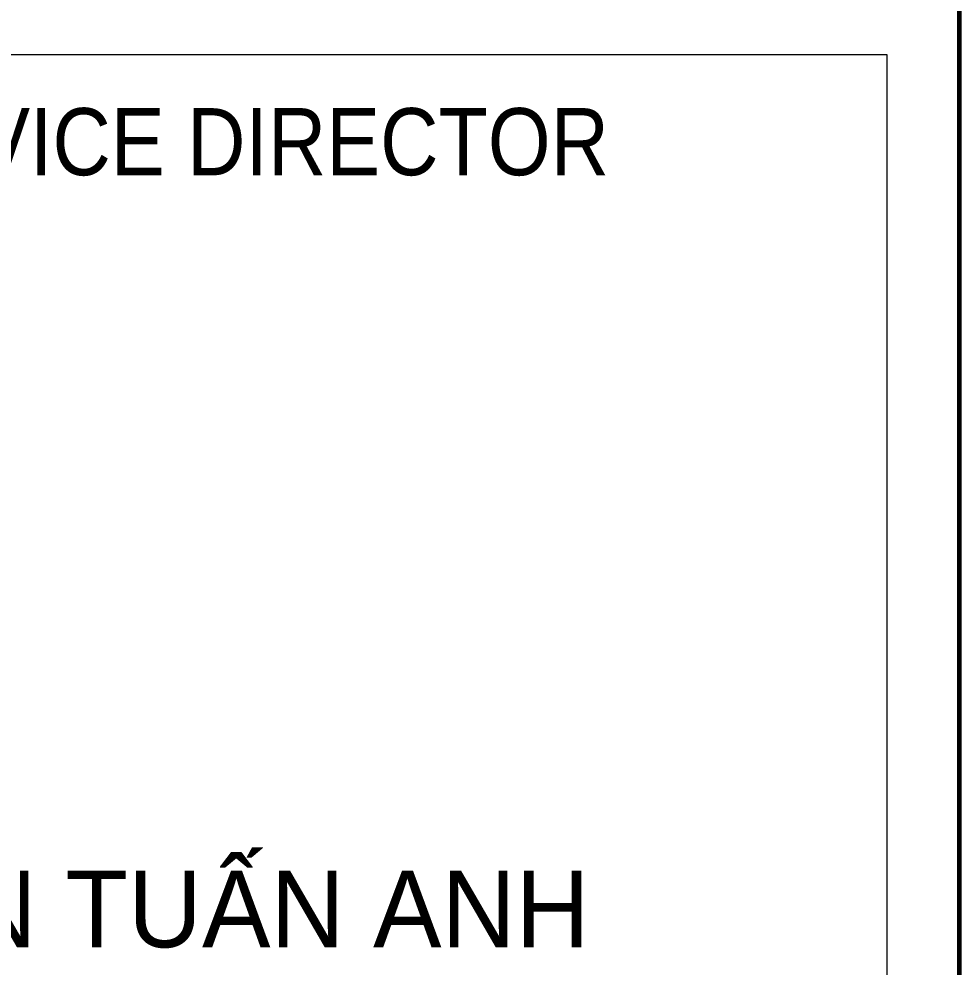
# Model space of a CAD drawing. Header units: millimetres. Extents: x 142758 to 365363, y -504867 to -449406.
# Drawn here: x 219953 to 221031, y -470355 to -469268 of the extents above; entities that cross this region are included whole.
import ezdxf
from ezdxf.enums import TextEntityAlignment as Align

# ---------------------------------------------------------------- set-up
doc = ezdxf.new("R2010")
doc.units = ezdxf.units.MM
doc.header["$LTSCALE"] = 20
doc.header["$MEASUREMENT"] = 0
doc.layers.add('Khungten_LCDI', color=7, linetype='Continuous')
doc.layers.add('LC Net thay', color=7, linetype='Continuous', lineweight=25)
doc.layers.add('LC Text1', color=3, linetype='Continuous', lineweight=20)
doc.styles.add('Khungten', font='VHAVAN.TTF', dxfattribs={"width": 0.9, "height": 5000})
doc.styles.add('Title', font='VHBLACK.TTF', dxfattribs={"width": 0.8})
doc.styles.add('VNAVANTH', font='VHAVANB.TTF', dxfattribs={"width": 0.6})

# ---------------------------------------------------------------- blocks, each defined once
blk = doc.blocks.new('Nha o can bo nhan vien Trung doan')
at = {"layer": 'Khungten_LCDI', "color": 5, "lineweight": 25}
blk.add_line((40600, -14650), (40600, 14650), dxfattribs=at)
at = {"layer": 'Khungten_LCDI', "color": 5, "lineweight": 60}
blk.add_lwpolyline([(0, -14650), (0, 14650), (40600, 14650), (40600, -14650)], close=True, dxfattribs=at)
at = {"layer": 'Khungten_LCDI', "color": 9, "lineweight": 15}
blk.add_lwpolyline([(36750, 446.3), (40450, 446.3), (40450, 2437.2), (36750, 2437.2)], close=True, dxfattribs=at)
at = {"color": 7, "style": 'Khungten', "width": 0.9}
blk.add_text('P. gi¸m ®èc - VICE director', height=140, dxfattribs=at).set_placement((38606.2, 2186.4), align=Align.CENTER)
at = {"color": 7, "style": 'VNAVANTH'}
blk.add_text('ks. nguyÔn tuÊn anh', height=160, dxfattribs=at).set_placement((38593.3, 576.6), align=Align.CENTER)
at = {"color": 7, "style": 'Khungten', "width": 0.8}
for tag, p in [('REVISION', (39498.8, -10746.3)), ('NGAYHT', (39546.1, -11609.4))]:
    blk.add_attdef(tag, text='', height=200, dxfattribs=at).set_placement(p, align=Align.CENTER)
at = {"layer": 'LC Text1', "style": 'Title', "width": 1.485915}
for tag, p, p2 in [('TENBANVE1', (36912.7, -8885.8), (40339.1, -8885.8)), ('TENBANVE2', (36912.7, -9562.5), (40339.1, -9562.5))]:
    blk.add_attdef(tag, text='', height=250, dxfattribs=at).set_placement(p, p2, align=Align.FIT)
at = {"layer": 'LC Text1', "style": 'Title', "width": 0.7}
blk.add_attdef('SOBANVE', text='', height=250, dxfattribs=at).set_placement((39562, -13896.2), align=Align.CENTER)

msp = doc.modelspace()

# ---------------------------------------------------------------- block references
at = {"layer": 'LC Net thay', "xscale": 0.55, "yscale": 0.55, "zscale": 0.55}
msp.add_blockref('Nha o can bo nhan vien Trung doan', (198701.3, -470649.3), dxfattribs=at)

doc.saveas('drawing.dxf')
